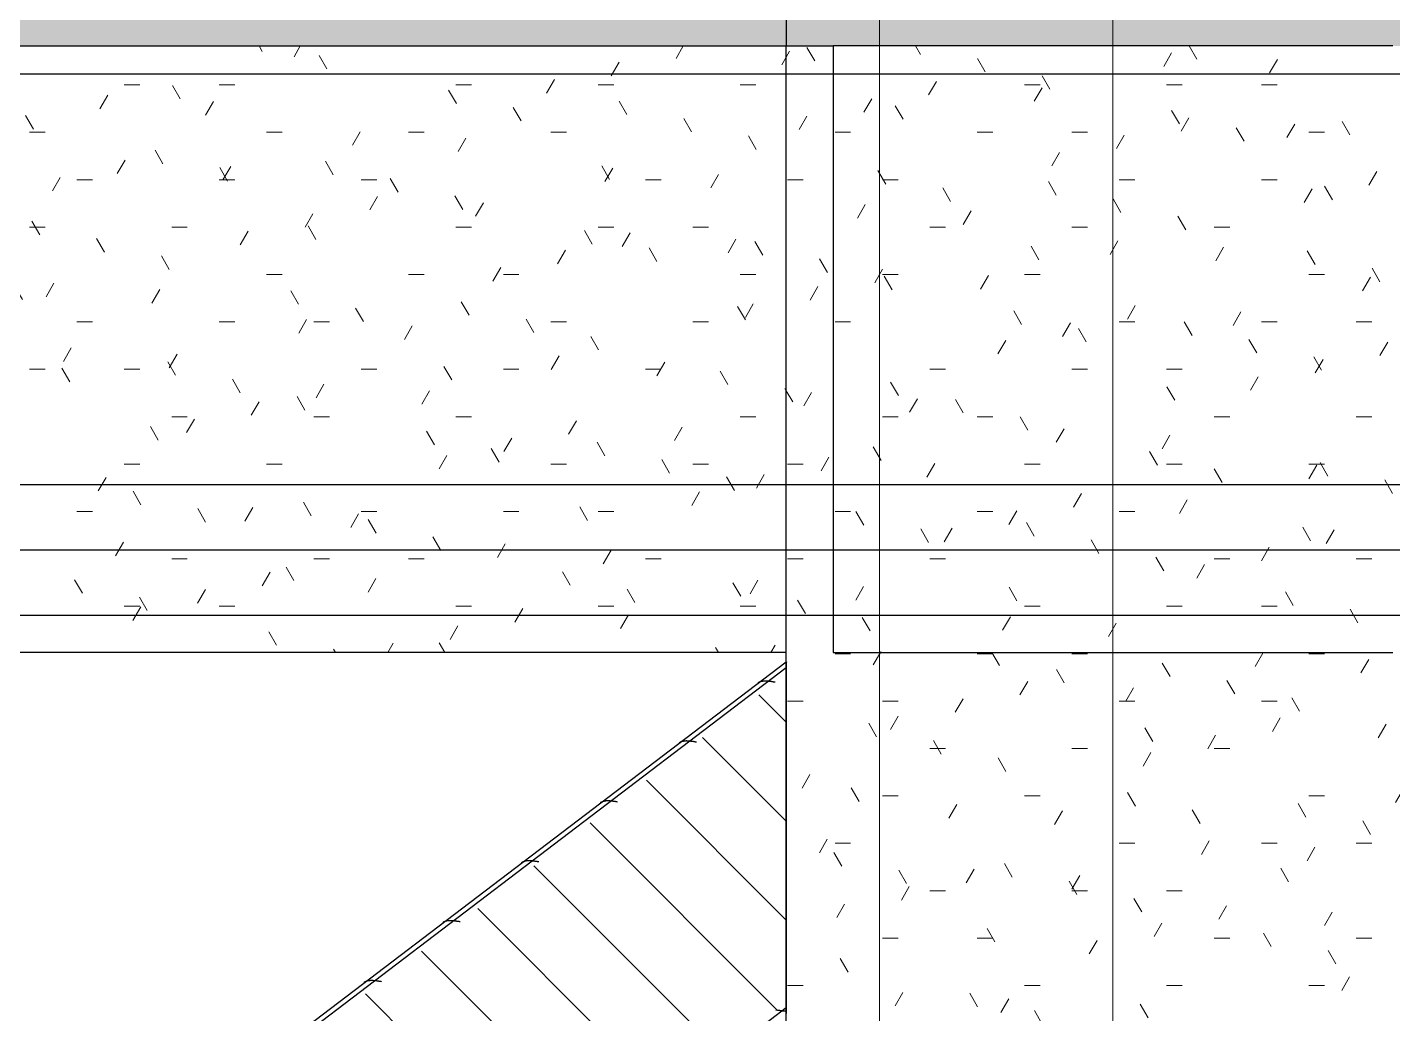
# Model space of a CAD drawing. Extents: x -9133 to 18268, y -11863 to 17290.
# Drawn here: x 809.5 to 955.9, y 3433.8 to 3539.5 of the extents above; entities that cross this region are included whole.
import ezdxf
from ezdxf.enums import TextEntityAlignment as Align

# ---------------------------------------------------------------- set-up
doc = ezdxf.new("R2010")
doc.units = 0
doc.header["$LTSCALE"] = 30
doc.header["$MEASUREMENT"] = 0
doc.linetypes.add('EJEG$0$RLE-PROYECCION', pattern=[0.71438, 0.47625, -0.23813])
doc.layers.get('0').update_dxf_attribs({"linetype": 'CONTINUOUS'})
doc.layers.add('EJEG$0$RLA-ACHURADO', color=30, linetype='EJEG$0$RLE-PROYECCION', lineweight=15, transparency=0.7)
doc.layers.add('EJEG$0$RLA-CONTORNO', color=30, linetype='CONTINUOUS', lineweight=25)
doc.layers.add('EJEG$0$RLA-EJES', color=1, linetype='CONTINUOUS', lineweight=9)
doc.layers.add('EJEG$0$RLA-FE', color=7, linetype='CONTINUOUS')
doc.styles.add('EJEG$0$RomanS', font='romans.shx', dxfattribs={"height": 11.25})
pattern_1 = [(0, (-424.688, -2039.478), (20.32, 5.08), [1.676, -13.564, 1.676, -13.564, -81.28]), (0, (-424.688, -2039.478), (20.32, 5.08), [-30.48, 1.676, -28.804, 1.676, -13.564, -35.56]), (0, (-424.688, -2039.478), (20.32, 5.08), [-76.2, 1.676, -8.484, 1.676, -23.724]), (120, (-417.068, -2036.938), (-14.559409, 15.057636), [1.676, -13.564, 1.676, -13.564, -81.28]), (120, (-417.068, -2036.938), (-14.559409, 15.057636), [-30.48, 1.676, -28.804, 1.676, -13.564, -35.56]), (120, (-417.068, -2036.938), (-14.559409, 15.057636), [-76.2, 1.676, -8.484, 1.676, -23.724]), (240, (-414.528, -2026.778), (-5.760591, -20.137636), [1.676, -13.564, 1.676, -13.564, -81.28]), (240, (-414.528, -2026.778), (-5.760591, -20.137636), [-30.48, 1.676, -28.804, 1.676, -13.564, -35.56]), (240, (-414.528, -2026.778), (-5.760591, -20.137636), [-76.2, 1.676, -8.484, 1.676, -23.724])]

# ---------------------------------------------------------------- blocks, each defined once
blk = doc.blocks.new('EJEG$0$FP_3-EJE G')
at = {"layer": 'EJEG$0$RLA-CONTORNO'}
for p, q in [((-1239.82, 1101.97), (-1601.82, 826.77)), ((-1242.86, 1099.72), (-1242.88, 1099.71)), ((-1242.84, 1099.74), (-1242.86, 1099.72)), ((-1242.82, 1099.75), (-1242.84, 1099.74)), ((-1242.8, 1099.76), (-1242.82, 1099.75)), ((-1242.78, 1099.78), (-1242.8, 1099.76)), ((-1242.75, 1099.79), (-1242.78, 1099.78)), ((-1242.73, 1099.8), (-1242.75, 1099.79)), ((-1242.71, 1099.81), (-1242.73, 1099.8)), ((-1242.69, 1099.82), (-1242.71, 1099.81)), ((-1242.66, 1099.83), (-1242.69, 1099.82)), ((-1242.64, 1099.84), (-1242.66, 1099.83)), ((-1242.61, 1099.85), (-1242.64, 1099.84)), ((-1242.59, 1099.85), (-1242.61, 1099.85)), ((-1242.56, 1099.86), (-1242.59, 1099.85)), ((-1242.54, 1099.87), (-1242.56, 1099.86)), ((-1242.51, 1099.88), (-1242.54, 1099.87)), ((-1242.49, 1099.88), (-1242.51, 1099.88)), ((-1242.46, 1099.89), (-1242.49, 1099.88)), ((-1242.43, 1099.89), (-1242.46, 1099.89)), ((-1242.41, 1099.9), (-1242.43, 1099.89)), ((-1242.38, 1099.9), (-1242.41, 1099.9)), ((-1242.35, 1099.91), (-1242.38, 1099.9)), ((-1242.32, 1099.91), (-1242.35, 1099.91)), ((-1242.29, 1099.91), (-1242.32, 1099.91)), ((-1242.27, 1099.92), (-1242.29, 1099.91)), ((-1242.24, 1099.92), (-1242.27, 1099.92)), ((-1242.21, 1099.92), (-1242.24, 1099.92)), ((-1242.18, 1099.92), (-1242.21, 1099.92)), ((-1242.15, 1099.92), (-1242.18, 1099.92)), ((-1242.12, 1099.92), (-1242.15, 1099.92)), ((-1242.09, 1099.92), (-1242.12, 1099.92)), ((-1242.06, 1099.92), (-1242.09, 1099.92)), ((-1242.03, 1099.92), (-1242.06, 1099.92)), ((-1241.99, 1099.92), (-1242.03, 1099.92)), ((-1241.96, 1099.92), (-1241.99, 1099.92)), ((-1241.93, 1099.92), (-1241.96, 1099.92)), ((-1241.9, 1099.92), (-1241.93, 1099.92)), ((-1241.87, 1099.92), (-1241.9, 1099.92)), ((-1241.83, 1099.92), (-1241.87, 1099.92)), ((-1241.8, 1099.91), (-1241.83, 1099.92)), ((-1241.77, 1099.91), (-1241.8, 1099.91)), ((-1241.74, 1099.91), (-1241.77, 1099.91)), ((-1241.7, 1099.9), (-1241.74, 1099.91)), ((-1241.67, 1099.9), (-1241.7, 1099.9)), ((-1241.63, 1099.9), (-1241.67, 1099.9)), ((-1241.6, 1099.89), (-1241.63, 1099.9)), ((-1241.57, 1099.89), (-1241.6, 1099.89)), ((-1241.53, 1099.88), (-1241.57, 1099.89)), ((-1241.5, 1099.88), (-1241.53, 1099.88)), ((-1241.46, 1099.88), (-1241.5, 1099.88)), ((-1241.43, 1099.87), (-1241.46, 1099.88)), ((-1241.4, 1099.87), (-1241.43, 1099.87)), ((-1241.36, 1099.86), (-1241.4, 1099.87)), ((-1241.33, 1099.86), (-1241.36, 1099.86)), ((-1241.29, 1099.85), (-1241.33, 1099.86)), ((-1241.26, 1099.84), (-1241.29, 1099.85)), ((-1241.22, 1099.84), (-1241.26, 1099.84)), ((-1241.19, 1099.83), (-1241.22, 1099.84)), ((-1241.15, 1099.83), (-1241.19, 1099.83)), ((-1241.12, 1099.82), (-1241.15, 1099.83)), ((-1241.08, 1099.82), (-1241.12, 1099.82)), ((-1241.04, 1099.81), (-1241.08, 1099.82)), ((-1241.01, 1099.8), (-1241.04, 1099.81)), ((-1251.3, 1093.31), (-1251.32, 1093.29)), ((-1251.28, 1093.32), (-1251.3, 1093.31)), ((-1251.26, 1093.33), (-1251.28, 1093.32)), ((-1251.24, 1093.35), (-1251.26, 1093.33)), ((-1251.22, 1093.36), (-1251.24, 1093.35)), ((-1251.2, 1093.37), (-1251.22, 1093.36)), ((-1251.18, 1093.38), (-1251.2, 1093.37)), ((-1251.15, 1093.39), (-1251.18, 1093.38)), ((-1251.13, 1093.4), (-1251.15, 1093.39)), ((-1251.11, 1093.41), (-1251.13, 1093.4)), ((-1251.08, 1093.42), (-1251.11, 1093.41)), ((-1251.06, 1093.43), (-1251.08, 1093.42)), ((-1251.03, 1093.44), (-1251.06, 1093.43)), ((-1251.01, 1093.44), (-1251.03, 1093.44)), ((-1250.98, 1093.45), (-1251.01, 1093.44)), ((-1250.96, 1093.46), (-1250.98, 1093.45)), ((-1250.93, 1093.46), (-1250.96, 1093.46)), ((-1250.9, 1093.47), (-1250.93, 1093.46)), ((-1250.88, 1093.47), (-1250.9, 1093.47)), ((-1250.85, 1093.48), (-1250.88, 1093.47)), ((-1250.82, 1093.48), (-1250.85, 1093.48)), ((-1250.8, 1093.49), (-1250.82, 1093.48)), ((-1250.77, 1093.49), (-1250.8, 1093.49)), ((-1250.74, 1093.49), (-1250.77, 1093.49)), ((-1250.71, 1093.5), (-1250.74, 1093.49)), ((-1250.68, 1093.5), (-1250.71, 1093.5)), ((-1250.65, 1093.5), (-1250.68, 1093.5)), ((-1250.62, 1093.5), (-1250.65, 1093.5)), ((-1250.59, 1093.5), (-1250.62, 1093.5)), ((-1250.56, 1093.51), (-1250.59, 1093.5)), ((-1250.53, 1093.51), (-1250.56, 1093.51)), ((-1250.5, 1093.51), (-1250.53, 1093.51)), ((-1250.47, 1093.51), (-1250.5, 1093.51)), ((-1250.44, 1093.5), (-1250.47, 1093.51)), ((-1250.41, 1093.5), (-1250.44, 1093.5)), ((-1250.37, 1093.5), (-1250.41, 1093.5)), ((-1250.34, 1093.5), (-1250.37, 1093.5)), ((-1250.31, 1093.5), (-1250.34, 1093.5)), ((-1250.28, 1093.5), (-1250.31, 1093.5)), ((-1250.24, 1093.49), (-1250.28, 1093.5)), ((-1250.21, 1093.49), (-1250.24, 1093.49)), ((-1250.18, 1093.49), (-1250.21, 1093.49)), ((-1250.15, 1093.49), (-1250.18, 1093.49)), ((-1250.11, 1093.48), (-1250.15, 1093.49)), ((-1250.08, 1093.48), (-1250.11, 1093.48)), ((-1250.04, 1093.47), (-1250.08, 1093.48)), ((-1250.01, 1093.47), (-1250.04, 1093.47)), ((-1249.98, 1093.47), (-1250.01, 1093.47)), ((-1249.94, 1093.46), (-1249.98, 1093.47)), ((-1249.91, 1093.46), (-1249.94, 1093.46)), ((-1249.87, 1093.45), (-1249.91, 1093.46)), ((-1249.84, 1093.45), (-1249.87, 1093.45)), ((-1249.8, 1093.44), (-1249.84, 1093.45)), ((-1249.77, 1093.44), (-1249.8, 1093.44)), ((-1249.73, 1093.43), (-1249.77, 1093.44)), ((-1249.7, 1093.43), (-1249.73, 1093.43)), ((-1249.66, 1093.42), (-1249.7, 1093.43)), ((-1249.63, 1093.41), (-1249.66, 1093.42)), ((-1249.59, 1093.41), (-1249.63, 1093.41)), ((-1249.56, 1093.4), (-1249.59, 1093.41)), ((-1249.52, 1093.4), (-1249.56, 1093.4)), ((-1249.49, 1093.39), (-1249.52, 1093.4)), ((-1249.45, 1093.39), (-1249.49, 1093.39)), ((-1259.75, 1086.89), (-1259.77, 1086.87)), ((-1259.73, 1086.9), (-1259.75, 1086.89)), ((-1259.71, 1086.91), (-1259.73, 1086.9)), ((-1259.68, 1086.93), (-1259.71, 1086.91)), ((-1259.66, 1086.94), (-1259.68, 1086.93)), ((-1259.64, 1086.95), (-1259.66, 1086.94)), ((-1259.62, 1086.96), (-1259.64, 1086.95)), ((-1259.6, 1086.97), (-1259.62, 1086.96)), ((-1259.57, 1086.98), (-1259.6, 1086.97)), ((-1259.55, 1086.99), (-1259.57, 1086.98)), ((-1259.53, 1087), (-1259.55, 1086.99)), ((-1259.5, 1087.01), (-1259.53, 1087)), ((-1259.48, 1087.02), (-1259.5, 1087.01)), ((-1259.45, 1087.02), (-1259.48, 1087.02)), ((-1259.43, 1087.03), (-1259.45, 1087.02)), ((-1259.4, 1087.04), (-1259.43, 1087.03)), ((-1259.37, 1087.04), (-1259.4, 1087.04)), ((-1259.35, 1087.05), (-1259.37, 1087.04)), ((-1259.32, 1087.06), (-1259.35, 1087.05)), ((-1259.29, 1087.06), (-1259.32, 1087.06)), ((-1259.27, 1087.07), (-1259.29, 1087.06)), ((-1259.24, 1087.07), (-1259.27, 1087.07)), ((-1259.21, 1087.07), (-1259.24, 1087.07)), ((-1259.18, 1087.08), (-1259.21, 1087.07)), ((-1259.15, 1087.08), (-1259.18, 1087.08)), ((-1259.12, 1087.08), (-1259.15, 1087.08)), ((-1259.09, 1087.08), (-1259.12, 1087.08)), ((-1259.07, 1087.08), (-1259.09, 1087.08)), ((-1259.04, 1087.09), (-1259.07, 1087.08)), ((-1259.01, 1087.09), (-1259.04, 1087.09)), ((-1258.97, 1087.09), (-1259.01, 1087.09)), ((-1258.94, 1087.09), (-1258.97, 1087.09)), ((-1258.91, 1087.09), (-1258.94, 1087.09)), ((-1258.88, 1087.09), (-1258.91, 1087.09)), ((-1258.85, 1087.08), (-1258.88, 1087.09)), ((-1258.82, 1087.08), (-1258.85, 1087.08)), ((-1258.79, 1087.08), (-1258.82, 1087.08)), ((-1258.75, 1087.08), (-1258.79, 1087.08)), ((-1258.72, 1087.08), (-1258.75, 1087.08)), ((-1258.69, 1087.08), (-1258.72, 1087.08)), ((-1258.66, 1087.07), (-1258.69, 1087.08)), ((-1258.62, 1087.07), (-1258.66, 1087.07)), ((-1258.59, 1087.07), (-1258.62, 1087.07)), ((-1258.56, 1087.06), (-1258.59, 1087.07)), ((-1258.52, 1087.06), (-1258.56, 1087.06)), ((-1258.49, 1087.06), (-1258.52, 1087.06)), ((-1258.45, 1087.05), (-1258.49, 1087.06)), ((-1258.42, 1087.05), (-1258.45, 1087.05)), ((-1258.39, 1087.04), (-1258.42, 1087.05)), ((-1258.35, 1087.04), (-1258.39, 1087.04)), ((-1258.32, 1087.03), (-1258.35, 1087.04)), ((-1258.28, 1087.03), (-1258.32, 1087.03)), ((-1258.25, 1087.02), (-1258.28, 1087.03)), ((-1258.21, 1087.02), (-1258.25, 1087.02)), ((-1258.18, 1087.01), (-1258.21, 1087.02)), ((-1258.14, 1087.01), (-1258.18, 1087.01)), ((-1258.11, 1087), (-1258.14, 1087.01)), ((-1258.07, 1087), (-1258.11, 1087)), ((-1258.04, 1086.99), (-1258.07, 1087)), ((-1258, 1086.98), (-1258.04, 1086.99)), ((-1257.97, 1086.98), (-1258, 1086.98)), ((-1257.93, 1086.97), (-1257.97, 1086.98)), ((-1257.9, 1086.97), (-1257.93, 1086.97)), ((-1268.19, 1080.47), (-1268.21, 1080.45)), ((-1268.17, 1080.48), (-1268.19, 1080.47)), ((-1268.15, 1080.49), (-1268.17, 1080.48)), ((-1268.13, 1080.51), (-1268.15, 1080.49)), ((-1268.11, 1080.52), (-1268.13, 1080.51)), ((-1268.08, 1080.53), (-1268.11, 1080.52)), ((-1268.06, 1080.54), (-1268.08, 1080.53)), ((-1268.04, 1080.55), (-1268.06, 1080.54)), ((-1268.02, 1080.56), (-1268.04, 1080.55)), ((-1267.99, 1080.57), (-1268.02, 1080.56)), ((-1267.97, 1080.58), (-1267.99, 1080.57)), ((-1267.94, 1080.59), (-1267.97, 1080.58)), ((-1267.92, 1080.6), (-1267.94, 1080.59)), ((-1267.9, 1080.61), (-1267.92, 1080.6)), ((-1267.87, 1080.61), (-1267.9, 1080.61)), ((-1267.84, 1080.62), (-1267.87, 1080.61)), ((-1267.82, 1080.63), (-1267.84, 1080.62)), ((-1267.79, 1080.63), (-1267.82, 1080.63)), ((-1267.76, 1080.64), (-1267.79, 1080.63)), ((-1267.74, 1080.64), (-1267.76, 1080.64)), ((-1267.71, 1080.65), (-1267.74, 1080.64)), ((-1267.68, 1080.65), (-1267.71, 1080.65)), ((-1267.65, 1080.65), (-1267.68, 1080.65)), ((-1267.63, 1080.66), (-1267.65, 1080.65)), ((-1267.6, 1080.66), (-1267.63, 1080.66)), ((-1267.57, 1080.66), (-1267.6, 1080.66)), ((-1267.54, 1080.66), (-1267.57, 1080.66)), ((-1267.51, 1080.67), (-1267.54, 1080.66)), ((-1267.48, 1080.67), (-1267.51, 1080.67)), ((-1267.45, 1080.67), (-1267.48, 1080.67)), ((-1267.42, 1080.67), (-1267.45, 1080.67)), ((-1267.39, 1080.67), (-1267.42, 1080.67)), ((-1267.36, 1080.67), (-1267.39, 1080.67)), ((-1267.33, 1080.67), (-1267.36, 1080.67)), ((-1267.29, 1080.67), (-1267.33, 1080.67)), ((-1267.26, 1080.66), (-1267.29, 1080.67)), ((-1267.23, 1080.66), (-1267.26, 1080.66)), ((-1267.2, 1080.66), (-1267.23, 1080.66)), ((-1267.16, 1080.66), (-1267.2, 1080.66)), ((-1267.13, 1080.66), (-1267.16, 1080.66)), ((-1267.1, 1080.65), (-1267.13, 1080.66)), ((-1267.07, 1080.65), (-1267.1, 1080.65)), ((-1267.03, 1080.65), (-1267.07, 1080.65)), ((-1267, 1080.64), (-1267.03, 1080.65)), ((-1266.97, 1080.64), (-1267, 1080.64)), ((-1266.93, 1080.64), (-1266.97, 1080.64)), ((-1266.9, 1080.63), (-1266.93, 1080.64)), ((-1266.86, 1080.63), (-1266.9, 1080.63)), ((-1266.83, 1080.62), (-1266.86, 1080.63)), ((-1266.8, 1080.62), (-1266.83, 1080.62)), ((-1266.76, 1080.61), (-1266.8, 1080.62)), ((-1266.73, 1080.61), (-1266.76, 1080.61)), ((-1266.69, 1080.6), (-1266.73, 1080.61)), ((-1266.66, 1080.6), (-1266.69, 1080.6)), ((-1266.62, 1080.59), (-1266.66, 1080.6)), ((-1266.59, 1080.59), (-1266.62, 1080.59)), ((-1266.55, 1080.58), (-1266.59, 1080.59)), ((-1266.52, 1080.58), (-1266.55, 1080.58)), ((-1266.48, 1080.57), (-1266.52, 1080.58)), ((-1266.45, 1080.56), (-1266.48, 1080.57)), ((-1266.41, 1080.56), (-1266.45, 1080.56)), ((-1266.38, 1080.55), (-1266.41, 1080.56)), ((-1266.34, 1080.55), (-1266.38, 1080.55)), ((-1276.63, 1074.05), (-1276.65, 1074.03)), ((-1276.61, 1074.06), (-1276.63, 1074.05)), ((-1276.59, 1074.08), (-1276.61, 1074.06)), ((-1276.57, 1074.09), (-1276.59, 1074.08)), ((-1276.55, 1074.1), (-1276.57, 1074.09)), ((-1276.53, 1074.11), (-1276.55, 1074.1)), ((-1276.51, 1074.12), (-1276.53, 1074.11)), ((-1276.48, 1074.13), (-1276.51, 1074.12)), ((-1276.46, 1074.14), (-1276.48, 1074.13)), ((-1276.44, 1074.15), (-1276.46, 1074.14)), ((-1276.41, 1074.16), (-1276.44, 1074.15)), ((-1276.39, 1074.17), (-1276.41, 1074.16)), ((-1276.36, 1074.18), (-1276.39, 1074.17)), ((-1276.34, 1074.19), (-1276.36, 1074.18)), ((-1276.31, 1074.19), (-1276.34, 1074.19)), ((-1276.29, 1074.2), (-1276.31, 1074.19)), ((-1276.26, 1074.21), (-1276.29, 1074.2)), ((-1276.24, 1074.21), (-1276.26, 1074.21)), ((-1276.21, 1074.22), (-1276.24, 1074.21)), ((-1276.18, 1074.22), (-1276.21, 1074.22)), ((-1276.15, 1074.23), (-1276.18, 1074.22)), ((-1276.13, 1074.23), (-1276.15, 1074.23)), ((-1276.1, 1074.23), (-1276.13, 1074.23)), ((-1276.07, 1074.24), (-1276.1, 1074.23)), ((-1276.04, 1074.24), (-1276.07, 1074.24)), ((-1276.01, 1074.24), (-1276.04, 1074.24)), ((-1275.98, 1074.24), (-1276.01, 1074.24)), ((-1275.95, 1074.25), (-1275.98, 1074.24)), ((-1275.92, 1074.25), (-1275.95, 1074.25)), ((-1275.89, 1074.25), (-1275.92, 1074.25)), ((-1275.86, 1074.25), (-1275.89, 1074.25)), ((-1275.83, 1074.25), (-1275.86, 1074.25)), ((-1275.8, 1074.25), (-1275.83, 1074.25)), ((-1275.77, 1074.25), (-1275.8, 1074.25)), ((-1275.74, 1074.25), (-1275.77, 1074.25)), ((-1275.71, 1074.25), (-1275.74, 1074.25)), ((-1275.67, 1074.24), (-1275.71, 1074.25)), ((-1275.64, 1074.24), (-1275.67, 1074.24)), ((-1275.61, 1074.24), (-1275.64, 1074.24)), ((-1275.58, 1074.24), (-1275.61, 1074.24)), ((-1275.54, 1074.23), (-1275.58, 1074.24)), ((-1275.51, 1074.23), (-1275.54, 1074.23)), ((-1275.48, 1074.23), (-1275.51, 1074.23)), ((-1275.44, 1074.23), (-1275.48, 1074.23)), ((-1275.41, 1074.22), (-1275.44, 1074.23)), ((-1275.38, 1074.22), (-1275.41, 1074.22)), ((-1275.34, 1074.21), (-1275.38, 1074.22)), ((-1275.31, 1074.21), (-1275.34, 1074.21)), ((-1275.27, 1074.2), (-1275.31, 1074.21)), ((-1275.24, 1074.2), (-1275.27, 1074.2)), ((-1275.2, 1074.19), (-1275.24, 1074.2)), ((-1275.17, 1074.19), (-1275.2, 1074.19)), ((-1275.13, 1074.18), (-1275.17, 1074.19)), ((-1275.1, 1074.18), (-1275.13, 1074.18)), ((-1275.07, 1074.17), (-1275.1, 1074.18)), ((-1275.03, 1074.17), (-1275.07, 1074.17)), ((-1274.99, 1074.16), (-1275.03, 1074.17)), ((-1274.96, 1074.16), (-1274.99, 1074.16)), ((-1274.92, 1074.15), (-1274.96, 1074.16)), ((-1274.89, 1074.15), (-1274.92, 1074.15)), ((-1274.85, 1074.14), (-1274.89, 1074.15)), ((-1274.82, 1074.13), (-1274.85, 1074.14)), ((-1274.78, 1074.13), (-1274.82, 1074.13)), ((-1285.08, 1067.63), (-1285.1, 1067.62)), ((-1285.06, 1067.64), (-1285.08, 1067.63)), ((-1285.04, 1067.66), (-1285.06, 1067.64)), ((-1285.02, 1067.67), (-1285.04, 1067.66)), ((-1284.99, 1067.68), (-1285.02, 1067.67)), ((-1284.97, 1067.69), (-1284.99, 1067.68)), ((-1284.95, 1067.7), (-1284.97, 1067.69)), ((-1284.93, 1067.71), (-1284.95, 1067.7)), ((-1284.9, 1067.72), (-1284.93, 1067.71)), ((-1284.88, 1067.73), (-1284.9, 1067.72)), ((-1284.86, 1067.74), (-1284.88, 1067.73)), ((-1284.83, 1067.75), (-1284.86, 1067.74)), ((-1284.81, 1067.76), (-1284.83, 1067.75)), ((-1284.78, 1067.77), (-1284.81, 1067.76)), ((-1284.76, 1067.77), (-1284.78, 1067.77)), ((-1284.73, 1067.78), (-1284.76, 1067.77)), ((-1284.71, 1067.79), (-1284.73, 1067.78)), ((-1284.68, 1067.79), (-1284.71, 1067.79)), ((-1284.65, 1067.8), (-1284.68, 1067.79)), ((-1284.62, 1067.8), (-1284.65, 1067.8)), ((-1284.6, 1067.81), (-1284.62, 1067.8)), ((-1284.57, 1067.81), (-1284.6, 1067.81)), ((-1284.54, 1067.82), (-1284.57, 1067.81)), ((-1284.51, 1067.82), (-1284.54, 1067.82)), ((-1284.48, 1067.82), (-1284.51, 1067.82)), ((-1284.46, 1067.82), (-1284.48, 1067.82)), ((-1284.43, 1067.83), (-1284.46, 1067.82)), ((-1284.4, 1067.83), (-1284.43, 1067.83)), ((-1284.37, 1067.83), (-1284.4, 1067.83)), ((-1284.34, 1067.83), (-1284.37, 1067.83)), ((-1284.31, 1067.83), (-1284.34, 1067.83)), ((-1284.27, 1067.83), (-1284.31, 1067.83)), ((-1284.24, 1067.83), (-1284.27, 1067.83)), ((-1284.21, 1067.83), (-1284.24, 1067.83)), ((-1284.18, 1067.83), (-1284.21, 1067.83)), ((-1284.15, 1067.83), (-1284.18, 1067.83)), ((-1284.12, 1067.83), (-1284.15, 1067.83)), ((-1284.08, 1067.82), (-1284.12, 1067.83)), ((-1284.05, 1067.82), (-1284.08, 1067.82)), ((-1284.02, 1067.82), (-1284.05, 1067.82)), ((-1283.99, 1067.82), (-1284.02, 1067.82)), ((-1283.95, 1067.81), (-1283.99, 1067.82)), ((-1283.92, 1067.81), (-1283.95, 1067.81)), ((-1283.89, 1067.81), (-1283.92, 1067.81)), ((-1283.85, 1067.8), (-1283.89, 1067.81)), ((-1283.82, 1067.8), (-1283.85, 1067.8)), ((-1283.79, 1067.79), (-1283.82, 1067.8)), ((-1283.75, 1067.79), (-1283.79, 1067.79)), ((-1283.72, 1067.79), (-1283.75, 1067.79)), ((-1283.68, 1067.78), (-1283.72, 1067.79)), ((-1283.65, 1067.78), (-1283.68, 1067.78)), ((-1283.61, 1067.77), (-1283.65, 1067.78)), ((-1283.58, 1067.77), (-1283.61, 1067.77)), ((-1283.54, 1067.76), (-1283.58, 1067.77)), ((-1283.51, 1067.76), (-1283.54, 1067.76)), ((-1283.47, 1067.75), (-1283.51, 1067.76)), ((-1283.44, 1067.74), (-1283.47, 1067.75)), ((-1283.4, 1067.74), (-1283.44, 1067.74)), ((-1283.37, 1067.73), (-1283.4, 1067.74)), ((-1283.33, 1067.73), (-1283.37, 1067.73)), ((-1283.3, 1067.72), (-1283.33, 1067.73)), ((-1283.26, 1067.72), (-1283.3, 1067.72)), ((-1283.23, 1067.71), (-1283.26, 1067.72))]:
    blk.add_line(p, q, dxfattribs=at)
blk = doc.blocks.new('EJEG$0$FP_4-EJE G')
at = {"layer": 'EJEG$0$RLA-CONTORNO'}
for p, q in [((-1240.92, 1064.67), (-1240.95, 1064.68)), ((-1240.88, 1064.66), (-1240.92, 1064.67)), ((-1240.85, 1064.66), (-1240.88, 1064.66)), ((-1240.81, 1064.65), (-1240.85, 1064.66)), ((-1240.78, 1064.65), (-1240.81, 1064.65)), ((-1240.74, 1064.64), (-1240.78, 1064.65)), ((-1240.71, 1064.64), (-1240.74, 1064.64)), ((-1240.67, 1064.63), (-1240.71, 1064.64)), ((-1240.64, 1064.63), (-1240.67, 1064.63)), ((-1240.61, 1064.62), (-1240.64, 1064.63)), ((-1240.57, 1064.62), (-1240.61, 1064.62)), ((-1240.54, 1064.61), (-1240.57, 1064.62)), ((-1240.5, 1064.61), (-1240.54, 1064.61)), ((-1240.47, 1064.6), (-1240.5, 1064.61)), ((-1240.44, 1064.6), (-1240.47, 1064.6)), ((-1240.4, 1064.59), (-1240.44, 1064.6)), ((-1240.37, 1064.59), (-1240.4, 1064.59)), ((-1240.34, 1064.58), (-1240.37, 1064.59)), ((-1240.3, 1064.58), (-1240.34, 1064.58)), ((-1240.27, 1064.58), (-1240.3, 1064.58)), ((-1240.24, 1064.57), (-1240.27, 1064.58)), ((-1240.2, 1064.57), (-1240.24, 1064.57)), ((-1240.17, 1064.57), (-1240.2, 1064.57)), ((-1240.14, 1064.57), (-1240.17, 1064.57)), ((-1240.11, 1064.56), (-1240.14, 1064.57)), ((-1240.08, 1064.56), (-1240.11, 1064.56)), ((-1240.04, 1064.56), (-1240.08, 1064.56)), ((-1240.01, 1064.56), (-1240.04, 1064.56)), ((-1239.98, 1064.56), (-1240.01, 1064.56)), ((-1239.95, 1064.56), (-1239.98, 1064.56)), ((-1239.92, 1064.56), (-1239.95, 1064.56)), ((-1239.89, 1064.56), (-1239.92, 1064.56)), ((-1239.86, 1064.56), (-1239.89, 1064.56)), ((-1239.83, 1064.56), (-1239.86, 1064.56))]:
    blk.add_line(p, q, dxfattribs=at)
blk = doc.blocks.new('EJEG$0$RLA-VIGAS-CAJONES - V_M_ 300x300x5-308513-EJE G')
at = {"layer": 'EJEG$0$RLA-CONTORNO'}
for p, q in [((-1239.82, 1101.34), (-1601.82, 826.14)), ((-1239.8, 1101.35), (-1239.81, 1101.34)), ((-1239.82, 1064.91), (-1601.82, 789.71)), ((-1239.8, 1064.92), (-1239.81, 1064.91))]:
    blk.add_line(p, q, dxfattribs=at)
blk = doc.blocks.new('EJEG$0$FP_5-EJE G')
at = {"layer": 'EJEG$0$RLA-CONTORNO'}
blk.add_line((-1239.8, 1101.98), (-1239.81, 1101.97), dxfattribs=at)
blk = doc.blocks.new('EJEG$0$FP_6-EJE G')
at = {"layer": 'EJEG$0$RLA-CONTORNO'}
blk.add_line((-1239.81, 1064.29), (-1239.8, 1064.3), dxfattribs=at)
blk = doc.blocks.new('*U166')
at = {"layer": 'EJEG$0$RLA-FE'}
blk.add_line((0, 0), (628.21, 0), dxfattribs=at)
at = {"layer": 'EJEG$0$RLA-FE', "color": 3, "style": 'EJEG$0$RomanS'}
for tag, p, flags in [('PHI', (135.47, 66.54), 14), ('TEXTO_FE2', (251.56, 66.34), 8), ('DIAM', (145.33, 66.32), 12), ('MINUS', (167.35, 66.32), 13), ('MARK', (180.74, 66.32), 13), ('TEXTO_FE1', (184.04, 66.32), 8), ('TIPO', (353.8, -75.78), 13), ('NVECES', (339.93, -94.72), 13), ('NUMFE', (343.86, -114.48), 13), ('CAPA', (352.06, -133.6), 13), ('DESPLAZA', (278.34, -151.59), 13), ('ESPACIO', (284.39, -169.95), 13), ('CANT', (298.23, -188.75), 13)]:
    blk.add_attdef(tag, p, '', height=11.25, dxfattribs=dict(at, flags=flags))
at = {"layer": 'EJEG$0$RLA-FE', "color": 3, "style": 'EJEG$0$RomanS', "flags": 8}
for tag, p in [('F=', (117.17, 66.32)), ('NUM', (131.58, 66.32))]:
    blk.add_attdef(tag, text='', height=11.25, dxfattribs=at).set_placement(p, align=Align.RIGHT)
blk = doc.blocks.new('*U134')
at = {"layer": 'EJEG$0$RLA-FE'}
blk.add_line((0, 0), (578.21, 0), dxfattribs=at)
at = {"layer": 'EJEG$0$RLA-FE', "color": 3, "style": 'EJEG$0$RomanS', "flags": 8}
for tag, p in [('F=', (113.97, -19.89)), ('NUM', (128.38, -19.89))]:
    blk.add_attdef(tag, text='', height=11.25, dxfattribs=at).set_placement(p, align=Align.RIGHT)
at = {"layer": 'EJEG$0$RLA-FE', "color": 3, "style": 'EJEG$0$RomanS'}
for tag, p, flags in [('PHI', (132.28, -19.68), 12), ('DIAM', (142.13, -19.89), 12), ('MINUS', (164.15, -19.89), 13), ('MARK', (177.54, -19.89), 13), ('TEXTO_FE1', (180.84, -19.89), 8), ('TEXTO_FE2', (248.36, -19.88), 8), ('TIPO', (328.8, -57.92), 13), ('NVECES', (314.93, -76.86), 13), ('NUMFE', (318.86, -96.62), 13), ('CAPA', (327.06, -115.74), 13), ('DESPLAZA', (277.18, -134.17), 13), ('ESPACIO', (283.22, -152.53), 13), ('CANT', (297.06, -171.33), 13)]:
    blk.add_attdef(tag, p, '', height=11.25, dxfattribs=dict(at, flags=flags))
blk = doc.blocks.new('*U135')
at = {"layer": 'EJEG$0$RLA-FE'}
blk.add_line((0, 0), (1028.21, 0), dxfattribs=at)
at = {"layer": 'EJEG$0$RLA-FE', "color": 3, "style": 'EJEG$0$RomanS'}
for tag, p, flags in [('PHI', (538.72, -47.68), 12), ('DIAM', (548.57, -47.89), 12), ('MINUS', (570.59, -47.89), 13), ('MARK', (583.98, -47.89), 13), ('TEXTO_FE1', (587.28, -47.89), 8), ('TEXTO_FE2', (654.81, -47.88), 8), ('TIPO', (553.8, -57.92), 13), ('NVECES', (539.93, -76.86), 13), ('NUMFE', (543.86, -96.62), 13), ('CAPA', (552.06, -115.74), 13), ('DESPLAZA', (277.18, -134.17), 13), ('ESPACIO', (283.22, -152.53), 13), ('CANT', (297.06, -171.33), 13)]:
    blk.add_attdef(tag, p, '', height=11.25, dxfattribs=dict(at, flags=flags))
at = {"layer": 'EJEG$0$RLA-FE', "color": 3, "style": 'EJEG$0$RomanS', "flags": 8}
for tag, p in [('F=', (520.41, -47.89)), ('NUM', (534.82, -47.89))]:
    blk.add_attdef(tag, text='', height=11.25, dxfattribs=at).set_placement(p, align=Align.RIGHT)
blk = doc.blocks.new('*U136')
at = {"layer": 'EJEG$0$RLA-FE'}
blk.add_line((0, 0), (368.21, 0), dxfattribs=at)
at = {"layer": 'EJEG$0$RLA-FE', "color": 3, "style": 'EJEG$0$RomanS'}
for tag, p, flags in [('NUMFE', (213.86, 244.79), 13), ('NVECES', (209.93, 225.02), 13), ('TIPO', (223.8, 206.09), 13), ('DIAM', (288.26, 75.23), 12), ('MINUS', (310.28, 75.23), 13), ('MARK', (323.67, 75.23), 13), ('TEXTO_FE1', (326.97, 75.23), 8), ('TEXTO_FE2', (394.49, 75.22), 8), ('PHI', (278.41, 64.4), 14), ('CAPA', (222.06, -133.6), 13), ('DESPLAZA', (278.34, -151.59), 13), ('ESPACIO', (284.39, -169.95), 13), ('CANT', (298.23, -188.75), 13)]:
    blk.add_attdef(tag, p, '', height=11.25, dxfattribs=dict(at, flags=flags))
at = {"layer": 'EJEG$0$RLA-FE', "color": 3, "style": 'EJEG$0$RomanS', "flags": 8}
for tag, p in [('F=', (260.1, 75.23)), ('NUM', (274.51, 75.23))]:
    blk.add_attdef(tag, text='', height=11.25, dxfattribs=at).set_placement(p, align=Align.RIGHT)
blk = doc.blocks.new('EJEG')
at = {"layer": 'EJEG$0$RLA-ACHURADO'}
h = blk.add_hatch(dxfattribs=at)
h.set_pattern_fill('SAND - DENSE', color=256, style=0, pattern_type=2)
h.set_pattern_definition(pattern_1)
h.paths.add_polyline_path([(525.18, 1168), (525.18, 1183), (-1646.82, 1183), (-1646.82, 1168), (-173.89, 1168)], flags=0)
h = blk.add_hatch(dxfattribs=at)
h.set_pattern_fill('SAND - DENSE', color=256, style=0, pattern_type=2)
h.set_pattern_definition(pattern_1)
h.paths.add_polyline_path([(-1330.39, 1103), (-1239.82, 1103), (-1239.82, 1168), (-1586.82, 1168), (-1586.82, 1103), (-1435.52, 1103)], flags=0)
h = blk.add_hatch(dxfattribs=at)
h.set_pattern_fill('SAND - DENSE', color=256, style=0, pattern_type=2)
h.set_pattern_definition(pattern_1)
h.paths.add_polyline_path([(-1169.82, 787), (-1169.82, 1168), (-1174.8, 1168), (-1174.8, 1103), (-1234.8, 1103), (-1234.8, 1168), (-1239.82, 1168), (-1239.82, 787)], flags=0)
h = blk.add_hatch(dxfattribs=at)
h.set_pattern_fill('SAND - DENSE', color=256, style=0, pattern_type=2)
h.set_pattern_definition(pattern_1)
h.paths.add_polyline_path([(-1225.25, 1103), (-1174.8, 1103), (-1174.8, 1168), (-1234.8, 1168), (-1234.8, 1103)], flags=0)
h = blk.add_hatch(dxfattribs=at)
h.set_pattern_fill('RLE-ELEMENTOS METALICOS', color=256, style=0, pattern_type=2)
h.set_pattern_definition([(135, (-424.688, -2039.478), (-5.303301, -5.303301), [])])
h.paths.add_polyline_path([(-1601.82, 790.34), (-1239.82, 1065.54), (-1239.82, 1100.71), (-1601.82, 825.51), (-1601.82, 792.53)], flags=0)
at = {"layer": 'EJEG$0$RLA-CONTORNO'}
for p, q in [((-1239.82, 1183), (-1239.82, 1168)), ((-1586.82, 1168), (-1234.8, 1168)), ((-1239.82, 787), (-1239.82, 1168)), ((-1234.8, 1168), (-1234.8, 1103)), ((-1174.8, 1168), (-1234.79, 1168)), ((-1239.82, 1103), (-1586.82, 1103)), ((-1234.8, 1103), (-1174.8, 1103)), ((-1239.8, 1065.55), (-1239.8, 1100.72))]:
    blk.add_line(p, q, dxfattribs=at)
at = {"layer": 'EJEG$0$RLA-CONTORNO', "flags": 128}
for points in [[(-1239.8, 1100.72), (-1239.8, 1101), (-1239.8, 1101.27), (-1239.8, 1101.51), (-1239.8, 1101.71), (-1239.8, 1101.86), (-1239.8, 1101.95), (-1239.8, 1101.98)], [(-1239.8, 1064.3), (-1239.8, 1064.33), (-1239.8, 1064.42), (-1239.8, 1064.57), (-1239.8, 1064.77), (-1239.8, 1065.01), (-1239.8, 1065.27), (-1239.8, 1065.55)]]:
    blk.add_lwpolyline(points, dxfattribs=at)
at = {"layer": 'EJEG$0$RLA-EJES'}
for p, q in [((-1229.82, -996.18), (-1229.82, 1463)), ((-1204.82, -996.18), (-1204.82, 1439.06))]:
    blk.add_line(p, q, dxfattribs=at)
at = {"layer": 'EJEG$0$RLA-CONTORNO'}
for name in ['EJEG$0$FP_3-EJE G', 'EJEG$0$RLA-VIGAS-CAJONES - V_M_ 300x300x5-308513-EJE G', 'EJEG$0$FP_5-EJE G', 'EJEG$0$FP_4-EJE G', 'EJEG$0$FP_6-EJE G']:
    blk.add_blockref(name, (0, 0), dxfattribs=at)
at = {"layer": 'EJEG$0$RLA-FE'}
for name, p in [('*U166', (-1644.32, 1165)), ('*U135', (-1644.32, 1114)), ('*U134', (-1644.32, 1107))]:
    blk.add_blockref(name, p, dxfattribs=at)
at = {"layer": 'EJEG$0$RLA-FE', "xscale": -1, "rotation": 180}
blk.add_blockref('*U136', (-1403.46, 1121), dxfattribs=at)

msp = doc.modelspace()

# ---------------------------------------------------------------- block references
msp.add_blockref('EJEG', (2130.72, 2369.47))

doc.saveas('drawing.dxf')
